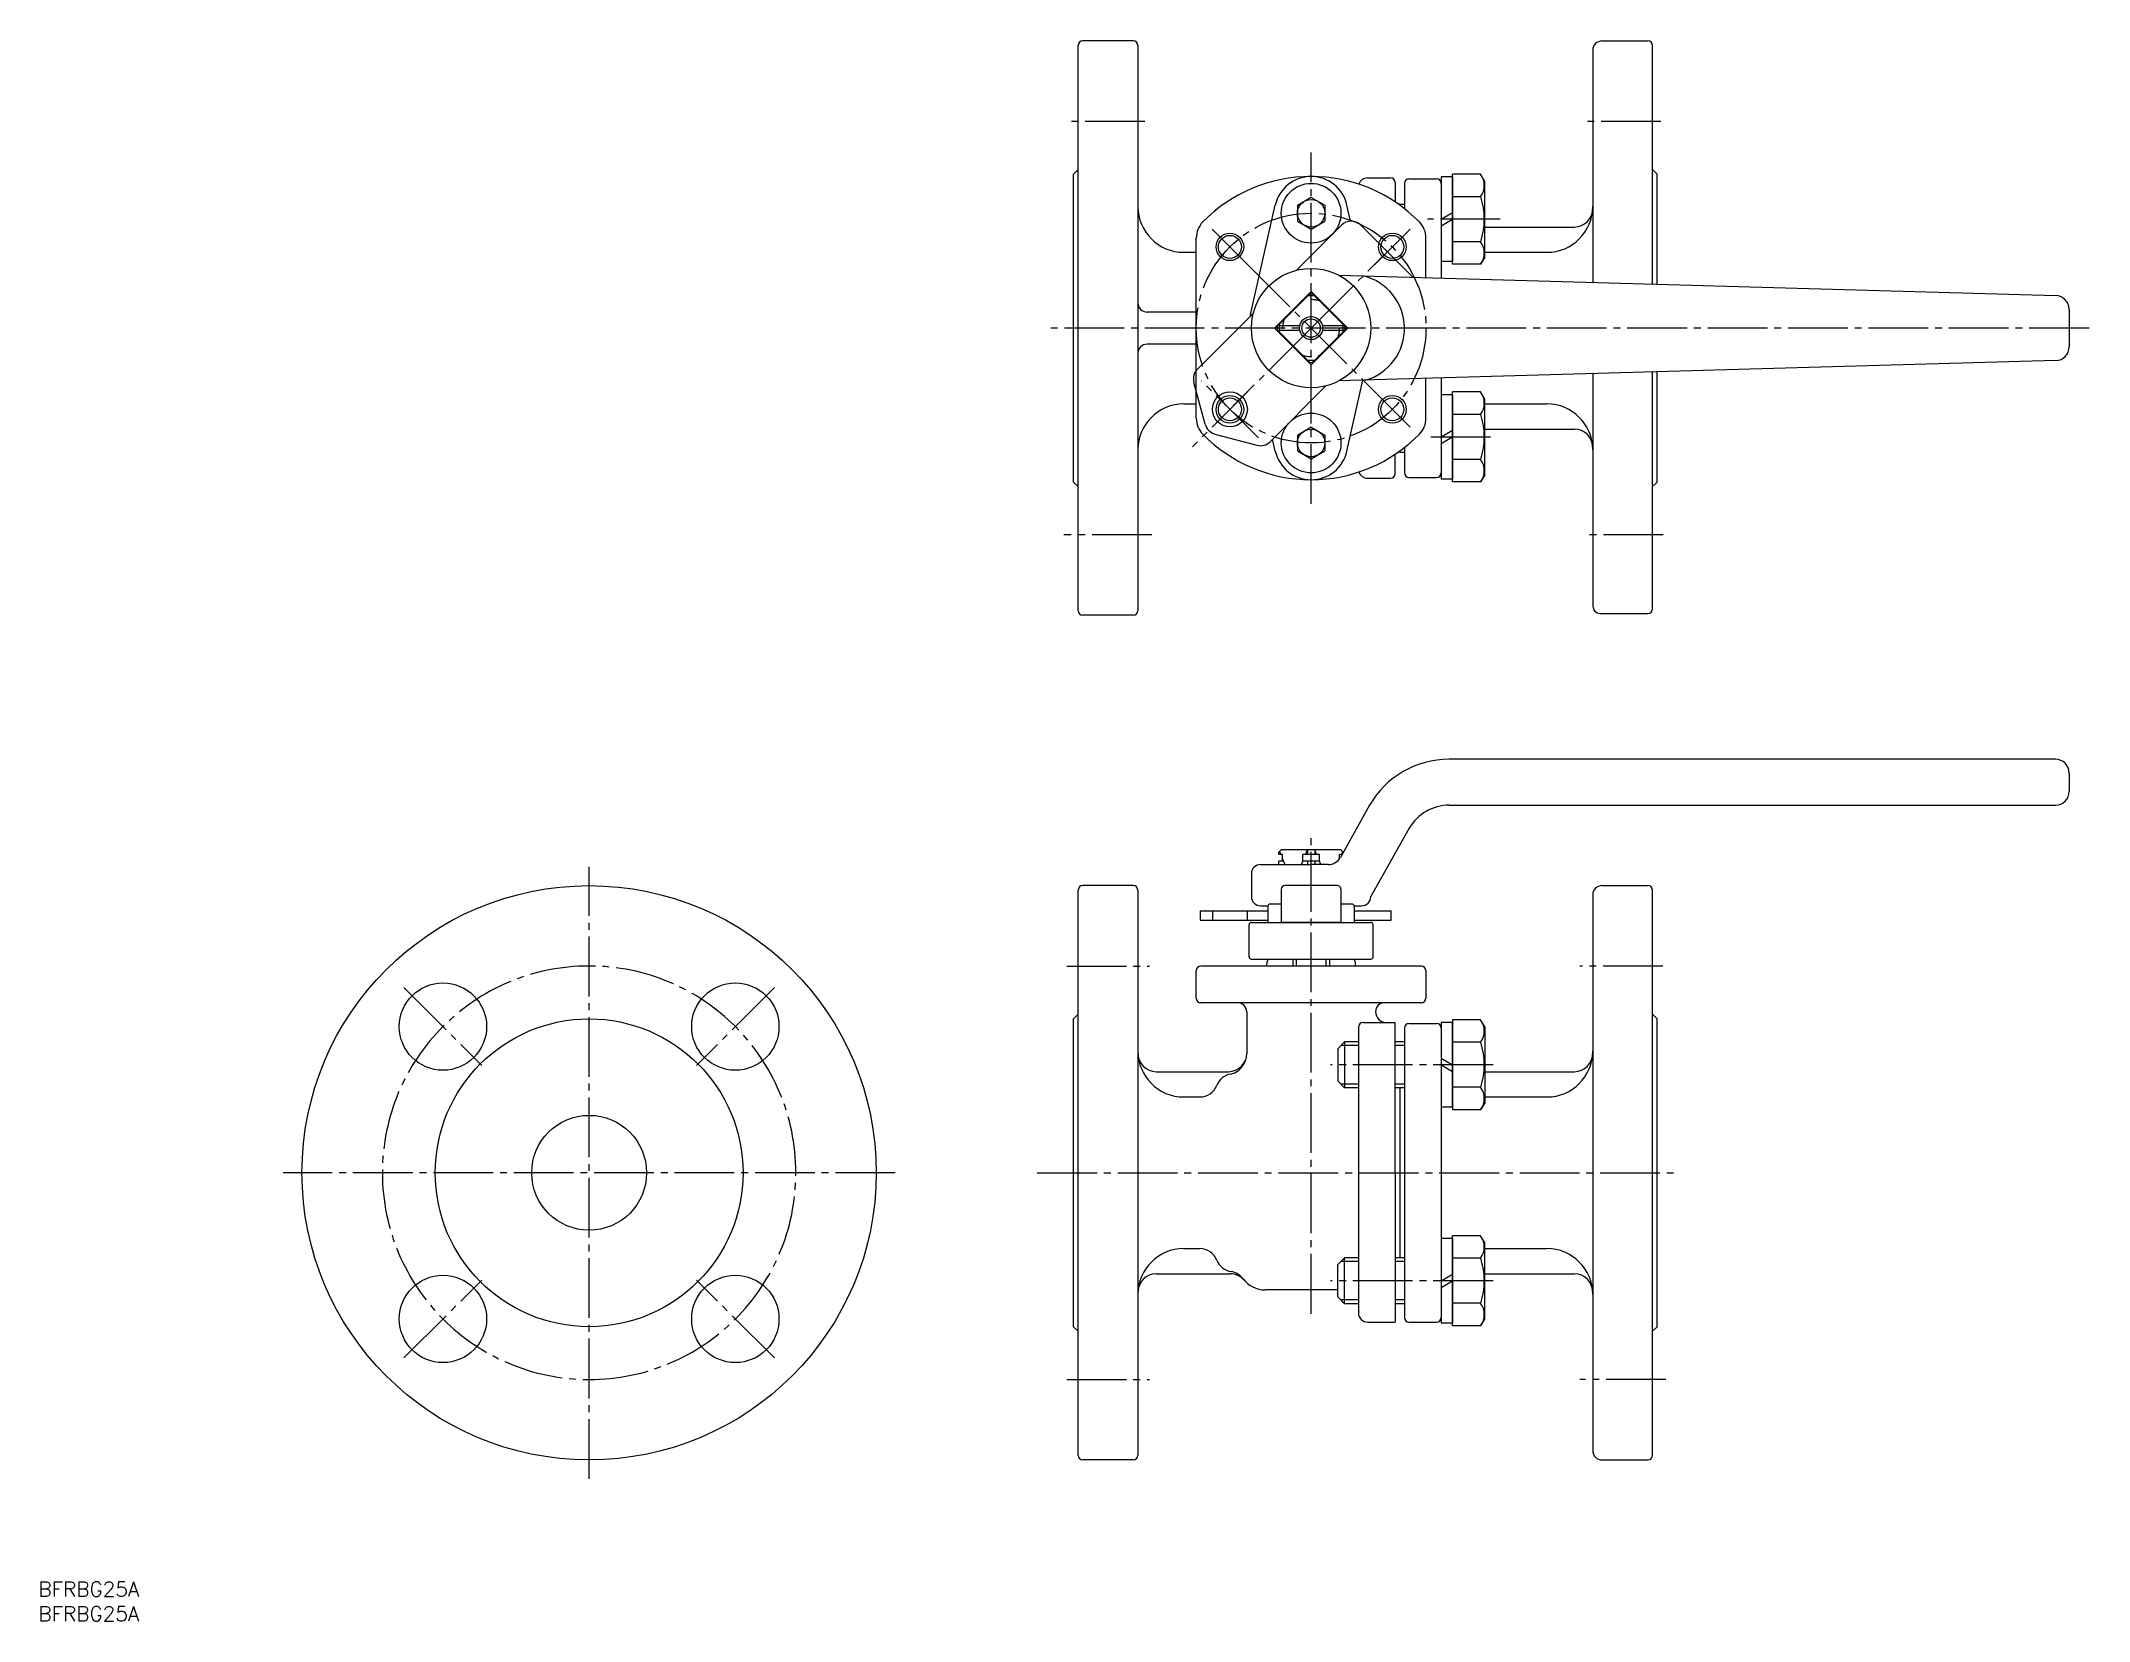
# Model space of a CAD drawing. Extents: x 19 to 465, y 123 to 467.
import ezdxf

# ---------------------------------------------------------------- set-up
doc = ezdxf.new("R2010")
doc.units = 0
doc.linetypes.add('CENTER', pattern=[17.5, 13, -1.5, 1.5, -1.5])
doc.linetypes.add('DASHED', pattern=[3.5, 2, -1.5])
doc.layers.get('0').update_dxf_attribs({"linetype": 'CONTINUOUS'})
doc.layers.add('CENTER', color=1, linetype='CENTER')
doc.styles.get("Standard").update_dxf_attribs({"font": 'txt.shx', "bigfont": '@extfont2.shx'})

msp = doc.modelspace()

# ---------------------------------------------------------------- linework, layer by layer
at = {"color": 7, "linetype": 'CONTINUOUS'}
for p, q in [((244.56, 404.86), (244.56, 466.36)), ((256.56, 467.36), (245.56, 467.36)), ((257.56, 466.36), (257.56, 404.86)), ((356.56, 465.36), (356.56, 414.8)), ((358.56, 467.36), (368.56, 467.36)), ((369.56, 414.43), (369.56, 466.36)), ((243.56, 438.36), (244.56, 439.36)), ((243.56, 371.36), (243.56, 438.36)), ((307.56, 437.55), (312.56, 437.55)), ((316.56, 437.36), (322.56, 437.36)), ((326.06, 437.75), (323.56, 437.75)), ((323.56, 437.75), (323.56, 415.73)), ((332.16, 438.35), (326.06, 438.35)), ((326.06, 418.75), (326.06, 438.35)), ((326.06, 437.75), (326.06, 419.35)), ((333.06, 436.8), (332.16, 438.35)), ((369.56, 439.36), (370.56, 438.36)), ((370.56, 414.4), (370.56, 438.36)), ((370.56, 414.4), (370.56, 438.36)), ((292.26, 431.59), (295.28, 433.34)), ((295.26, 433.32), (298.26, 431.59)), ((313.56, 436.55), (313.56, 432.32)), ((315.56, 436.36), (315.56, 430.88)), ((332.16, 433.45), (326.06, 433.45)), ((333.06, 420.3), (333.06, 436.8)), ((282.09, 407.83), (287.45, 431.62)), ((292.26, 431.59), (292.26, 428.13)), ((292.26, 428.13), (295.28, 426.38)), ((295.26, 426.4), (298.26, 428.13)), ((298.26, 431.59), (298.26, 428.13)), ((303.85, 428.14), (303.06, 431.62)), ((314.56, 431.86), (314.23, 431.86)), ((314.56, 431.86), (314.56, 431.63)), ((314.56, 431.86), (315.56, 431.86)), ((323.56, 428.55), (326.06, 429.99)), ((323.56, 427.1), (326.06, 428.55)), ((270.26, 385.26), (270.26, 424.46)), ((301.85, 427.26), (292.05, 417.46)), ((306.09, 427.26), (317.45, 415.9)), ((320.26, 415.82), (320.26, 424.46)), ((332.16, 423.65), (326.06, 423.65)), ((333.06, 426.86), (352.56, 426.86)), ((267.56, 421.36), (270.26, 421.36)), ((326.06, 419.35), (323.56, 419.35)), ((333.06, 420.3), (332.16, 418.75)), ((333.06, 421.36), (346.56, 421.36)), ((301.32, 416.36), (457.34, 411.94)), ((332.16, 418.75), (326.06, 418.75)), ((295.26, 412.85), (287.27, 404.86)), ((295.26, 412.85), (287.27, 404.86)), ((294.69, 412.07), (288.04, 405.43)), ((294.46, 411.81), (288.3, 405.66)), ((295.26, 412.85), (303.25, 404.86)), ((295.26, 412.85), (303.25, 404.86)), ((295.82, 412.07), (302.47, 405.43)), ((302.21, 405.66), (296.05, 411.81)), ((270.26, 408.36), (259.56, 408.36)), ((282.66, 408.07), (270.54, 395.95)), ((460.26, 408.94), (460.26, 400.78)), ((244.56, 343.36), (244.56, 404.86)), ((257.56, 404.86), (257.56, 343.36)), ((270.26, 401.36), (259.56, 401.36)), ((287.27, 404.86), (295.26, 396.87)), ((287.27, 404.86), (295.26, 396.87)), ((294.69, 397.65), (288.04, 404.29)), ((292.81, 405.36), (288.27, 405.36)), ((292.81, 404.36), (288.27, 404.36)), ((288.3, 404.06), (294.46, 397.91)), ((303.25, 404.86), (295.26, 396.87)), ((303.25, 404.86), (295.26, 396.87)), ((302.47, 404.29), (295.82, 397.65)), ((296.05, 397.91), (302.21, 404.06)), ((302.24, 405.36), (297.71, 405.36)), ((302.24, 404.36), (297.71, 404.36)), ((457.34, 397.78), (301.32, 393.36)), ((272.21, 383.93), (269.76, 393.05)), ((303.06, 378.1), (306.54, 393.51)), ((320.26, 385.26), (320.26, 393.9)), ((323.56, 393.99), (323.56, 371.97)), ((356.56, 394.92), (356.56, 344.36)), ((369.56, 343.76), (369.56, 395.29)), ((370.56, 371.36), (370.56, 395.32)), ((370.56, 371.36), (370.56, 395.32)), ((267.56, 388.36), (270.26, 388.36)), ((298.47, 392.26), (286.35, 380.14)), ((326.06, 390.37), (323.56, 390.37)), ((332.16, 390.97), (326.06, 390.97)), ((326.06, 371.37), (326.06, 390.97)), ((326.06, 390.37), (326.06, 371.97)), ((333.06, 389.42), (332.16, 390.97)), ((333.06, 372.92), (333.06, 389.42)), ((333.06, 388.36), (346.56, 388.36)), ((332.16, 386.07), (326.06, 386.07)), ((274.33, 381.81), (283.45, 379.37)), ((287.45, 378.1), (286.87, 380.67)), ((292.26, 381.59), (295.28, 383.34)), ((292.26, 381.59), (292.26, 378.13)), ((295.26, 383.32), (298.26, 381.59)), ((298.26, 381.59), (298.26, 378.13)), ((323.56, 381.17), (326.06, 382.62)), ((323.56, 379.73), (326.06, 381.17)), ((333.06, 382.86), (352.56, 382.86)), ((292.26, 378.13), (295.28, 376.38)), ((295.26, 376.4), (298.26, 378.13)), ((313.56, 373.17), (313.56, 377.4)), ((314.56, 377.86), (314.23, 377.86)), ((314.56, 378.09), (314.56, 377.86)), ((314.56, 377.86), (315.56, 377.86)), ((315.56, 378.84), (315.56, 373.36)), ((332.16, 376.27), (326.06, 376.27)), ((243.56, 371.36), (244.56, 370.36)), ((307.56, 372.17), (312.56, 372.17)), ((316.56, 372.36), (322.56, 372.36)), ((326.06, 371.97), (323.56, 371.97)), ((332.16, 371.37), (326.06, 371.37)), ((333.06, 372.92), (332.16, 371.37)), ((369.56, 370.36), (370.56, 371.36)), ((256.56, 342.36), (245.56, 342.36)), ((358.56, 342.76), (368.56, 342.76)), ((457.26, 311.01), (325.29, 311.01)), ((460.26, 308.01), (460.26, 304.01)), ((307.97, 301.01), (301.62, 289.61)), ((325.29, 301.01), (457.26, 301.01)), ((316.63, 296.01), (308.26, 281.11)), ((288.76, 291.31), (288.26, 290.81)), ((288.26, 290.31), (288.26, 290.81)), ((289.06, 290.31), (288.26, 290.31)), ((301.76, 291.31), (288.76, 291.31)), ((289.06, 288.81), (289.06, 290.31)), ((293.43, 288.81), (293.43, 290.31)), ((297.08, 290.31), (293.43, 290.31)), ((294.46, 291.31), (294.46, 290.31)), ((296.05, 291.31), (296.05, 290.31)), ((297.08, 288.81), (297.08, 290.31)), ((302.02, 290.31), (301.46, 290.31)), ((301.46, 289.33), (301.46, 290.31)), ((301.76, 291.31), (302.26, 290.81)), ((302.26, 290.71), (302.26, 290.81)), ((282.26, 286.11), (282.26, 281.11)), ((284.26, 288.11), (295.26, 288.11)), ((288.26, 288.11), (288.26, 288.81)), ((289.06, 288.81), (288.26, 288.81)), ((289.06, 289.33), (289.55, 288.11)), ((297.08, 288.81), (293.43, 288.81)), ((294.46, 288.81), (294.46, 288.11)), ((299.02, 288.11), (295.26, 288.11)), ((296.05, 288.81), (296.05, 288.11)), ((244.56, 221.01), (244.56, 282.51)), ((256.56, 283.51), (245.56, 283.51)), ((257.56, 282.51), (257.56, 221.01)), ((288.76, 282.71), (288.76, 275.51)), ((300.96, 283.51), (289.56, 283.51)), ((301.76, 282.71), (301.76, 275.51)), ((356.56, 281.51), (356.56, 160.51)), ((358.56, 283.51), (368.56, 283.51)), ((369.56, 159.51), (369.56, 282.51)), ((271.08, 278.01), (271.08, 276.01)), ((271.08, 278.01), (285.87, 278.01)), ((273.78, 278.01), (273.78, 276.01)), ((281.37, 278.01), (281.37, 276.01)), ((284.26, 279.11), (285.88, 279.11)), ((285.87, 279.01), (285.87, 275.51)), ((288.76, 279.51), (286.37, 279.51)), ((304.15, 279.51), (301.76, 279.51)), ((304.64, 279.11), (306.26, 279.11)), ((304.65, 279.01), (304.65, 275.51)), ((304.65, 278.01), (312.71, 278.01)), ((312.71, 276.01), (312.71, 278.01)), ((271.08, 276.01), (285.87, 276.01)), ((281.76, 268.01), (281.76, 275.01)), ((282.26, 275.51), (295.26, 275.51)), ((301.76, 275.51), (288.76, 275.51)), ((295.26, 275.51), (308.26, 275.51)), ((304.65, 276.01), (312.71, 276.01)), ((308.76, 268.01), (308.76, 275.01)), ((282.26, 267.51), (295.26, 267.51)), ((291.26, 267.51), (291.26, 266.01)), ((292.03, 267.51), (292.03, 266.01)), ((295.26, 267.51), (308.26, 267.51)), ((298.48, 267.51), (298.48, 266.01)), ((299.26, 267.51), (299.26, 266.01)), ((270.26, 259.01), (270.26, 265.01)), ((295.26, 266.01), (271.26, 266.01)), ((285.61, 266.01), (285.61, 266.51)), ((319.26, 266.01), (295.26, 266.01)), ((304.91, 266.01), (304.91, 266.51)), ((320.26, 265.01), (320.26, 259.01)), ((243.56, 254.51), (244.56, 255.51)), ((243.56, 221.01), (243.56, 254.51)), ((295.26, 258.01), (271.26, 258.01)), ((281.26, 256.01), (281.26, 247.01)), ((319.26, 258.01), (295.26, 258.01)), ((309.26, 256.01), (309.26, 256.01)), ((332.16, 254.31), (326.06, 254.31)), ((326.06, 254.31), (326.06, 234.71)), ((333.06, 252.76), (332.16, 254.31)), ((369.56, 255.51), (370.56, 254.51)), ((370.56, 187.51), (370.56, 254.51)), ((370.56, 187.51), (370.56, 254.51)), ((305.56, 252.69), (305.56, 190.51)), ((306.56, 253.69), (313.56, 253.69)), ((313.56, 221.01), (313.56, 253.69)), ((315.56, 252.51), (315.56, 221.01)), ((316.56, 253.51), (322.56, 253.51)), ((323.56, 253.71), (323.56, 221.01)), ((326.06, 253.71), (323.56, 253.71)), ((326.06, 235.31), (326.06, 253.71)), ((333.06, 252.76), (333.06, 236.26)), ((302.56, 249.51), (301.06, 248.01)), ((301.06, 248.01), (301.06, 241.01)), ((305.56, 249.51), (302.56, 249.51)), ((302.56, 249.51), (302.56, 239.51)), ((315.56, 249.51), (313.56, 249.51)), ((323.56, 245.95), (326.06, 244.51)), ((332.16, 249.41), (326.06, 249.41)), ((261.56, 243.01), (277.26, 243.01)), ((302.56, 239.51), (301.06, 241.01)), ((323.56, 244.51), (326.06, 243.06)), ((333.06, 243.01), (352.56, 243.01)), ((267.56, 237.51), (271.02, 237.51)), ((305.56, 239.51), (302.56, 239.51)), ((315.56, 239.51), (313.56, 239.51)), ((314.56, 239.51), (314.56, 221.01)), ((332.16, 239.61), (326.06, 239.61)), ((333.06, 237.51), (346.56, 237.51)), ((326.06, 235.31), (323.56, 235.31)), ((332.16, 234.71), (326.06, 234.71)), ((333.06, 236.26), (332.16, 234.71)), ((243.56, 187.51), (243.56, 221.01)), ((244.56, 159.51), (244.56, 221.01)), ((257.56, 221.01), (257.56, 159.51)), ((313.56, 221.01), (313.56, 188.51)), ((314.56, 221.01), (314.56, 202.51)), ((315.56, 221.01), (315.56, 189.51)), ((323.56, 221.01), (323.56, 188.31)), ((326.06, 206.71), (323.56, 206.71)), ((332.16, 207.31), (326.06, 207.31)), ((326.06, 187.71), (326.06, 207.31)), ((326.06, 206.71), (326.06, 188.31)), ((333.06, 205.76), (332.16, 207.31)), ((333.06, 189.26), (333.06, 205.76)), ((267.56, 204.51), (271.02, 204.51)), ((302.56, 202.51), (301.06, 201.01)), ((301.06, 194.01), (301.06, 201.01)), ((305.56, 202.51), (302.56, 202.51)), ((302.56, 192.51), (302.56, 202.51)), ((315.56, 202.51), (313.56, 202.51)), ((332.16, 202.41), (326.06, 202.41)), ((333.06, 204.51), (346.56, 204.51)), ((261.56, 199.01), (277.66, 199.01)), ((323.56, 197.51), (326.06, 198.95)), ((323.56, 196.06), (326.06, 197.51)), ((333.06, 199.01), (352.56, 199.01)), ((300.56, 195.51), (285.26, 195.51)), ((302.56, 192.51), (301.06, 194.01)), ((305.56, 192.51), (302.56, 192.51)), ((315.56, 192.51), (313.56, 192.51)), ((332.16, 192.61), (326.06, 192.61)), ((243.56, 187.51), (244.56, 186.51)), ((307.56, 188.51), (313.56, 188.51)), ((316.56, 188.51), (322.56, 188.51)), ((326.06, 188.31), (323.56, 188.31)), ((332.16, 187.71), (326.06, 187.71)), ((333.06, 189.26), (332.16, 187.71)), ((369.56, 186.51), (370.56, 187.51)), ((256.56, 158.51), (245.56, 158.51)), ((358.56, 158.51), (368.56, 158.51))]:
    msp.add_line(p, q, dxfattribs=at)
at = {"color": 3, "linetype": 'CONTINUOUS'}
for p, q in [((288.4, 290.95), (288.66, 290.31)), ((294.06, 290.31), (294.46, 291.31)), ((296.46, 290.31), (296.05, 291.31)), ((302.11, 290.95), (301.85, 290.31)), ((293.16, 288.11), (293.45, 288.81)), ((297.35, 288.11), (297.07, 288.81)), ((305.56, 248.69), (301.74, 248.69)), ((315.56, 248.69), (313.56, 248.69)), ((305.56, 240.32), (301.74, 240.32)), ((315.56, 240.32), (313.56, 240.32)), ((305.56, 201.69), (301.74, 201.69)), ((315.56, 201.69), (313.56, 201.69)), ((305.56, 193.32), (301.74, 193.32)), ((315.56, 193.32), (313.56, 193.32))]:
    msp.add_line(p, q, dxfattribs=at)
at = {"color": 7, "linetype": 'CONTINUOUS'}
for centre, radius in [((295.26, 429.86), 6.5), ((295.26, 429.86), 3), ((277.58, 422.54), 3), ((277.58, 422.54), 2.5), ((312.93, 422.54), 3), ((312.93, 422.54), 2.5), ((295.26, 404.86), 13), ((295.26, 404.86), 2.5), ((295.26, 404.86), 2), ((277.58, 387.18), 3.8), ((277.58, 387.18), 3), ((277.58, 387.18), 2.5), ((312.93, 387.18), 3), ((312.93, 387.18), 2.5), ((295.26, 379.86), 6.5), ((295.26, 379.86), 3), ((138.12, 221.01), 62.5), ((106.3, 252.83), 9.5), ((169.94, 252.83), 9.5), ((138.12, 221.01), 33.5), ((138.12, 221.01), 12.5), ((106.3, 189.19), 9.5), ((169.94, 189.19), 9.5)]:
    msp.add_circle(centre, radius, dxfattribs=at)
for centre, radius, start, end in [((245.56, 466.36), 1, 90, 180), ((256.56, 466.36), 1, 0, 90), ((358.56, 465.36), 2, 90, 180), ((368.56, 466.36), 1, 0, 90), ((295.26, 404.86), 33, 44.4153, 135.5847), ((295.26, 429.86), 8, 12.709, 167.291), ((307.56, 435.55), 2, 90, 161.6477), ((312.56, 436.55), 1, 0, 90), ((316.56, 436.36), 1, 90, 180), ((322.56, 436.36), 1, 0, 90), ((328.78, 435.9), 4.17, 324.0491, 35.9509), ((317.46, 428.55), 15.5, 341.5711, 18.4289), ((267.56, 431.36), 10, 180, 270), ((275.26, 424.46), 5, 135.5847, 180), ((303.97, 425.14), 3, 45, 135), ((315.26, 424.46), 5, 0, 44.4153), ((346.56, 431.36), 10, 270, 0), ((352.56, 430.86), 4, 270, 0), ((328.78, 421.2), 4.17, 324.0491, 35.9509), ((303.86, 404.81), 11.73, 285.7735, 76.5809), ((259.56, 410.36), 2, 180, 270), ((295.26, 404.86), 7, 83.4771, 96.5229), ((295.26, 411.51), 0.8, 45, 135), ((457.26, 408.94), 3, 0, 88.3782), ((295.26, 404.86), 13.5, 167.291, 169.1087), ((295.26, 404.86), 7, 173.4771, 186.5229), ((295.26, 404.86), 7, 353.4771, 6.5229), ((259.56, 399.36), 2, 90, 180), ((288.61, 404.86), 0.8, 135, 225), ((301.9, 404.86), 0.8, 315, 45), ((295.26, 404.86), 7, 263.4771, 276.5229), ((295.26, 398.21), 0.8, 225, 315), ((457.26, 400.78), 3, 271.6218, 0), ((272.66, 393.83), 3, 135, 195), ((267.56, 378.36), 10, 90, 180), ((328.78, 388.52), 4.17, 324.0491, 35.9509), ((346.56, 378.36), 10, 0, 90), ((275.26, 385.26), 5, 180, 224.4153), ((275.1, 384.71), 3, 195, 255), ((315.26, 385.26), 5, 315.5847, 0), ((317.46, 381.17), 15.5, 341.5711, 18.4289), ((295.26, 404.86), 33, 224.4153, 315.5847), ((284.23, 382.26), 3, 255, 315), ((352.56, 378.86), 4, 0, 90), ((295.26, 379.86), 8, 192.709, 347.291), ((328.78, 373.82), 4.17, 324.0491, 35.9509), ((307.56, 374.17), 2, 198.3522, 270), ((312.56, 373.17), 1, 270, 360), ((316.56, 373.36), 1, 180, 270), ((322.56, 373.36), 1, 270, 0), ((245.56, 343.36), 1, 180, 270), ((256.56, 343.36), 1, 270, 0), ((358.25, 344.42), 1.69, 182.1794, 280.501), ((368.56, 343.76), 1, 270, 0), ((325.29, 291.01), 20, 90, 150), ((457.26, 308.01), 3, 0, 90), ((457.26, 304.01), 3, 270, 0), ((325.29, 291.01), 10, 90, 150), ((284.26, 286.11), 2, 90, 180), ((299.02, 291.11), 3, 270, 330), ((245.56, 282.51), 1, 90, 180), ((256.56, 282.51), 1, 0, 90), ((284.26, 281.11), 2, 180, 270), ((289.56, 282.71), 0.8, 90, 180), ((300.96, 282.71), 0.8, 360, 90), ((306.26, 281.11), 2, 270, 0), ((358.56, 281.51), 2, 90, 180), ((368.56, 282.51), 1, 0, 90), ((286.37, 279.01), 0.5, 90, 180), ((304.15, 279.01), 0.5, 0, 90), ((282.26, 275.01), 0.5, 90, 180), ((308.26, 275.01), 0.5, 0, 90), ((282.26, 268.01), 0.5, 180, 270), ((287.61, 266.51), 2, 150, 180), ((302.91, 266.51), 2, 360, 30), ((308.26, 268.01), 0.5, 270, 360), ((271.26, 265.01), 1, 90, 180), ((319.26, 265.01), 1, 0, 90), ((271.26, 259.01), 1, 180, 270), ((319.26, 259.01), 1, 270, 0), ((279.26, 256.01), 2, 0, 90), ((311.26, 256.01), 2, 90, 177.4554), ((311.76, 256.19), 2.5, 182.276, 270), ((328.78, 251.86), 4.17, 324.0491, 35.9509), ((306.56, 252.69), 1, 90, 180), ((316.56, 252.51), 1, 90, 180), ((322.56, 252.51), 1, 0, 90), ((267.56, 247.51), 10, 180, 270), ((261.56, 247.01), 4, 180, 270), ((277.26, 247.01), 4, 270, 0), ((277.26, 246.83), 4, 324.9032, 0), ((317.46, 244.51), 15.5, 341.5711, 18.4289), ((346.56, 247.51), 10, 270, 0), ((352.56, 247.01), 4, 270, 0), ((278.46, 238.56), 4, 100.6303, 158.3615), ((276.98, 246.42), 4, 280.6303, 327.4851), ((286.26, 240.51), 7, 144.9032, 147.4851), ((271.02, 241.51), 4, 270, 338.3615), ((328.78, 237.16), 4.17, 324.0491, 35.9509), ((328.78, 204.86), 4.17, 324.0491, 35.9509), ((267.56, 194.51), 10, 90, 180), ((271.02, 200.51), 4, 21.6385, 90), ((278.46, 203.46), 4, 201.6385, 261.1258), ((317.46, 197.51), 15.5, 341.5711, 18.4289), ((346.56, 194.51), 10, 0, 90), ((261.56, 195.01), 4, 90, 180), ((277.66, 195.01), 4, 40.5416, 90), ((277.22, 195.55), 4, 36.5428, 81.1258), ((285.26, 201.51), 6, 216.5428, 270), ((352.56, 195.01), 4, 0, 90), ((300.56, 190.51), 5, 84.2608, 90), ((328.78, 190.16), 4.17, 324.0491, 35.9509), ((307.56, 190.51), 2, 180, 270), ((316.56, 189.51), 1, 180, 270), ((322.56, 189.51), 1, 270, 0), ((358.56, 160.51), 2, 180, 270), ((245.56, 159.51), 1, 180, 270), ((256.56, 159.51), 1, 270, 0), ((368.56, 159.51), 1, 270, 0)]:
    msp.add_arc(centre, radius, start, end, dxfattribs=at)
at = {"color": 3, "linetype": 'DASHED'}
for start, end in [(72.8871, 107.1129), (162.8871, 197.1129), (342.8871, 17.1129), (252.8871, 287.1129)]:
    msp.add_arc((295.26, 404.86), 6.2, start, end, dxfattribs=at)
at = {"layer": 'CENTER', "color": 1, "linetype": 'CENTER'}
for p, q in [((259.09, 449.86), (242.54, 449.86)), ((371.38, 449.86), (354.03, 449.86)), ((295.26, 366.61), (295.26, 443.11)), ((336.43, 428.55), (320.61, 428.55)), ((281.47, 418.65), (273.69, 426.43)), ((295.26, 404.86), (314.48, 424.09)), ((309.05, 418.65), (316.82, 426.43)), ((281.47, 418.65), (309.05, 391.07)), ((464.58, 404.86), (238.56, 404.86)), ((295.26, 404.86), (269.45, 379.05)), ((283.8, 380.96), (271.36, 393.41)), ((281.47, 391.07), (273.69, 383.29)), ((309.05, 391.07), (316.82, 383.29)), ((321.32, 381.17), (334.33, 381.17)), ((260.57, 359.86), (241.46, 359.86)), ((371.88, 359.86), (354.38, 359.86)), ((295.26, 190.33), (295.26, 294.15)), ((138.12, 154.41), (138.12, 287.6)), ((242.06, 266.01), (260.06, 266.01)), ((371.82, 266.01), (353.77, 266.01)), ((97.82, 261.31), (114.79, 244.34)), ((178.43, 261.31), (161.46, 244.34)), ((334.86, 244.51), (299.51, 244.51)), ((204.72, 221.01), (71.53, 221.01)), ((235.66, 221.01), (375.56, 221.01)), ((97.82, 180.7), (114.79, 197.67)), ((178.43, 180.7), (161.46, 197.67)), ((334.86, 197.51), (299.51, 197.51)), ((242.06, 176.01), (260.06, 176.01)), ((372.47, 176.01), (353.76, 176.01))]:
    msp.add_line(p, q, dxfattribs=at)
msp.add_circle((295.26, 404.86), 25, dxfattribs=at)
for start, end in [(90, 270), (270, 90)]:
    msp.add_arc((138.12, 221.01), 45, start, end, dxfattribs=at)

# ---------------------------------------------------------------- texts
at = {"color": 7, "linetype": 'CONTINUOUS'}
for p in [(18.26, 128.78), (18.26, 123.44)]:
    msp.add_text('BFRBG25A', height=3.2, dxfattribs=at).set_placement(p)

doc.saveas('drawing.dxf')
